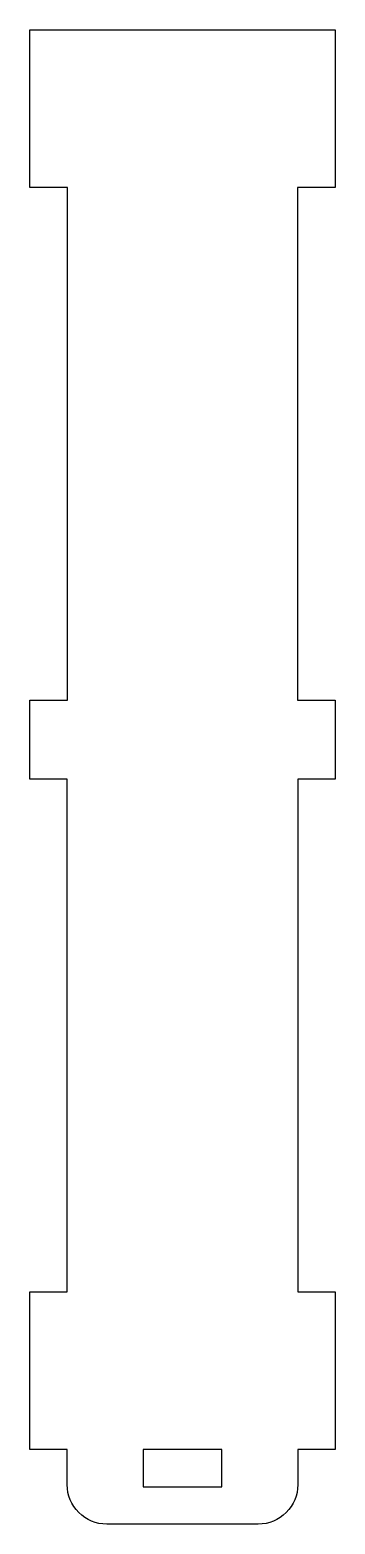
# Model space of a CAD drawing. Header units: inches. Extents: x -0.48 to 0.48, y -7.24 to -2.5.
import ezdxf

# ---------------------------------------------------------------- set-up
doc = ezdxf.new("R2010")
doc.units = ezdxf.units.IN
doc.layers.get('0').update_dxf_attribs({"linetype": 'CONTINUOUS'})

msp = doc.modelspace()

# ---------------------------------------------------------------- linework, layer by layer
msp.add_lwpolyline([(-0.4831, -7), (-0.4831, -6.5), (-0.365, -6.5), (-0.365, -4.875), (-0.4831, -4.875), (-0.4831, -4.625), (-0.364, -4.625), (-0.364, -3), (-0.4831, -3), (-0.4831, -2.5), (0.4831, -2.5), (0.4831, -3), (0.364, -3), (0.364, -4.625), (0.4831, -4.625), (0.4831, -4.875), (0.365, -4.875), (0.365, -6.5), (0.4831, -6.5), (0.4831, -7), (0.365, -7), (0.365, -7.1112, -0.414214), (0.24, -7.2362), (-0.24, -7.2362, -0.414214), (-0.365, -7.1112), (-0.365, -7)], format="xyb", close=True)
msp.add_lwpolyline([(0.125, -7.1181), (0.125, -7), (-0.125, -7), (-0.125, -7.1181)], close=True)

doc.saveas('drawing.dxf')
